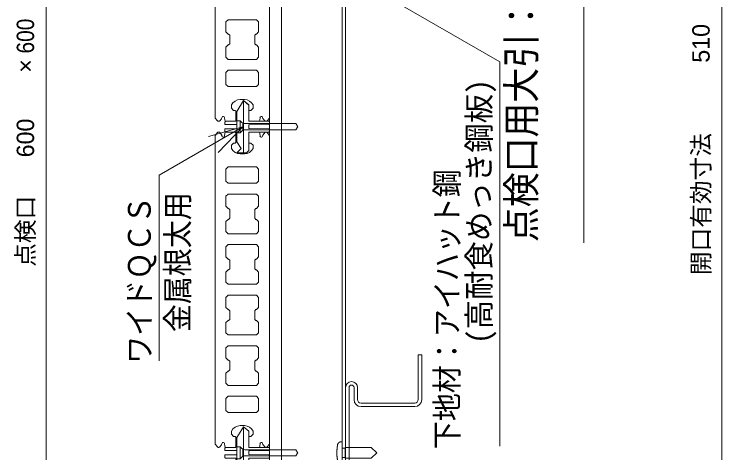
# Model space of a CAD drawing. Units: millimetres, scale not verified. Extents: x -829 to 829, y -160 to 161.
# Drawn here: x -542.4 to -477.3, y -29.3 to 11.1 of the extents above; entities that cross this region are included whole.
import ezdxf
from ezdxf.enums import TextEntityAlignment as Align

# ---------------------------------------------------------------- set-up
doc = ezdxf.new("R2010")
doc.units = ezdxf.units.MM
doc.header["$LTSCALE"] = 2
for name, color, linetype, lineweight in [('0-0_一般', 4, 'Continuous', 9), ('0-1_根太', 4, 'Continuous', 9), ('0-2_デッキ', 4, 'Continuous', 9), ('0-4_寸法', 7, 'Continuous', 9), ('0-7_文字', 4, 'Continuous', 9), ('0-9_大引', 4, 'Continuous', 9)]:
    doc.layers.add(name, color=color, linetype=linetype, lineweight=lineweight)
doc.styles.add('Osaka', font='')
doc.styles.add('ＭＳ ゴシック', font='')
doc.styles.get('Osaka').set_extended_font_data('Osaka')
doc.styles.get('ＭＳ ゴシック').set_extended_font_data('MS Gothic')

# ---------------------------------------------------------------- blocks, each defined once
blk = doc.blocks.new('グループ-192-1')
at = {"layer": '0-0_一般'}
for p, q in [((-3925.98, -93.49), (-3925.98, -141.49)), ((-3920.98, -97.49), (-3925.98, -93.49)), ((-3931.98, -131.49), (-3931.98, -103.49)), ((-3942.98, -113.27), (-3942.98, -115.49)), ((-3942.4, -115.49), (-3942.98, -115.49)), ((-3932.94, -115.49), (-3942.4, -115.49)), ((-3932.93, -112.5), (-3942.39, -112.67)), ((-3902.58, -112.49), (-3920.03, -112.49)), ((-3902.56, -115.5), (-3920.01, -115.8)), ((-3901.98, -115.49), (-3902.56, -115.5)), ((-3901.98, -115.49), (-3901.98, -113.09)), ((-3942.98, -119.49), (-3942.4, -119.49)), ((-3942.98, -119.49), (-3942.98, -121.7)), ((-3942.4, -119.49), (-3932.94, -119.49)), ((-3942.39, -122.3), (-3932.93, -122.47)), ((-3920.03, -122.49), (-3902.58, -122.49)), ((-3920.01, -119.17), (-3902.56, -119.48)), ((-3902.56, -119.48), (-3901.98, -119.49)), ((-3901.98, -121.89), (-3901.98, -119.49))]:
    blk.add_line(p, q, dxfattribs=at)
blk.add_lwpolyline([(-3931.98, -141.49), (-3927.98, -137.49), (-3931.98, -131.49), (-3932.98, -122.47), (-3942.39, -122.3), (-3942.98, -121.7), (-3942.98, -119.49), (-3931.98, -119.49), (-3931.98, -115.49), (-3942.98, -115.49), (-3942.98, -113.27), (-3942.39, -112.67), (-3932.98, -112.5), (-3931.98, -103.49), (-3925.98, -93.49), (-3920.98, -97.6), (-3920.98, -112.49), (-3902.58, -112.49), (-3901.98, -113.09), (-3901.98, -115.49), (-3920.98, -115.82), (-3920.98, -119.15), (-3901.98, -119.49), (-3901.98, -121.89), (-3902.58, -122.49), (-3920.98, -122.49), (-3920.98, -139.49), (-3922.98, -141.49)], close=True, dxfattribs=at)
for centre, start, end in [((-3942.38, -113.27), 91, 180), ((-3902.58, -113.09), 0, 90), ((-3942.38, -121.7), 180, 269), ((-3902.58, -121.89), 270, 0)]:
    blk.add_arc(centre, 0.6, start, end, dxfattribs=at)
blk = doc.blocks.new('グループ-193-1')
at = {"layer": '0-0_一般'}
for p, q in [((-3931.98, -111.99), (-3928.98, -111.99)), ((-3928.98, -111.99), (-3928.98, -122.99)), ((-3928.98, -111.99), (-3927.47, -113.5)), ((-3926.3, -114.67), (-3926.3, -120.31)), ((-3924.64, -114.67), (-3877.78, -114.67)), ((-3928.98, -122.99), (-3927.47, -121.48)), ((-3924.64, -120.31), (-3877.78, -120.31)), ((-3877.78, -120.31), (-3876.06, -117.85)), ((-3876.06, -117.85), (-3875.98, -117.49))]:
    blk.add_line(p, q, dxfattribs=at)
for points in [[(-3931.98, -111.99), (-3931.98, -122.99), (-3928.98, -122.99)], [(-3875.98, -117.49), (-3876.06, -117.13), (-3877.78, -114.67)]]:
    blk.add_lwpolyline(points, dxfattribs=at)
for centre, start, end in [((-3924.64, -110.67), 225, 270), ((-3924.64, -124.31), 90, 135)]:
    blk.add_arc(centre, 4, start, end, dxfattribs=at)
blk = doc.blocks.new('グループ-194-1')
at = {"layer": '0-0_一般'}
for name in ['グループ-192-1', 'グループ-193-1']:
    blk.add_blockref(name, (0, 0), dxfattribs=at)
blk = doc.blocks.new('グループ-246-1')
at = {"layer": '0-0_一般'}
for p, q in [((-3925.98, 206.51), (-3925.98, 158.51)), ((-3920.98, 202.51), (-3925.98, 206.51)), ((-3931.98, 168.51), (-3931.98, 196.51)), ((-3942.98, 186.73), (-3942.98, 184.51)), ((-3942.4, 184.51), (-3942.98, 184.51)), ((-3932.94, 184.51), (-3942.4, 184.51)), ((-3932.93, 187.5), (-3942.39, 187.33)), ((-3902.58, 187.51), (-3920.03, 187.51)), ((-3902.56, 184.5), (-3920.01, 184.2)), ((-3901.98, 184.51), (-3902.56, 184.5)), ((-3901.98, 184.51), (-3901.98, 186.91)), ((-3942.98, 180.51), (-3942.4, 180.51)), ((-3942.98, 180.51), (-3942.98, 178.3)), ((-3942.4, 180.51), (-3932.94, 180.51)), ((-3942.39, 177.7), (-3932.93, 177.53)), ((-3920.03, 177.51), (-3902.58, 177.51)), ((-3920.01, 180.83), (-3902.56, 180.52)), ((-3902.56, 180.52), (-3901.98, 180.51)), ((-3901.98, 178.11), (-3901.98, 180.51))]:
    blk.add_line(p, q, dxfattribs=at)
blk.add_lwpolyline([(-3931.98, 158.51), (-3927.98, 162.51), (-3931.98, 168.51), (-3932.98, 177.53), (-3942.39, 177.7), (-3942.98, 178.3), (-3942.98, 180.51), (-3931.98, 180.51), (-3931.98, 184.51), (-3942.98, 184.51), (-3942.98, 186.73), (-3942.39, 187.33), (-3932.98, 187.5), (-3931.98, 196.51), (-3925.98, 206.51), (-3920.98, 202.4), (-3920.98, 187.51), (-3902.58, 187.51), (-3901.98, 186.91), (-3901.98, 184.51), (-3920.98, 184.18), (-3920.98, 180.85), (-3901.98, 180.51), (-3901.98, 178.11), (-3902.58, 177.51), (-3920.98, 177.51), (-3920.98, 160.51), (-3922.98, 158.51)], close=True, dxfattribs=at)
for centre, start, end in [((-3942.38, 186.73), 91, 180), ((-3902.58, 186.91), 0, 90), ((-3942.38, 178.3), 180, 269), ((-3902.58, 178.11), 270, 0)]:
    blk.add_arc(centre, 0.6, start, end, dxfattribs=at)
blk = doc.blocks.new('グループ-247-1')
at = {"layer": '0-0_一般'}
for p, q in [((-3931.98, 188.01), (-3928.98, 188.01)), ((-3928.98, 188.01), (-3928.98, 177.01)), ((-3928.98, 188.01), (-3927.47, 186.5)), ((-3926.3, 185.33), (-3926.3, 179.69)), ((-3924.64, 185.33), (-3877.78, 185.33)), ((-3876.06, 182.15), (-3875.98, 182.51)), ((-3928.98, 177.01), (-3927.47, 178.52)), ((-3924.64, 179.69), (-3877.78, 179.69)), ((-3877.78, 179.69), (-3876.06, 182.15))]:
    blk.add_line(p, q, dxfattribs=at)
for points in [[(-3931.98, 188.01), (-3931.98, 177.01), (-3928.98, 177.01)], [(-3875.98, 182.51), (-3876.06, 182.87), (-3877.78, 185.33)]]:
    blk.add_lwpolyline(points, dxfattribs=at)
for centre, start, end in [((-3924.64, 189.33), 225, 270), ((-3924.64, 175.69), 90, 135)]:
    blk.add_arc(centre, 4, start, end, dxfattribs=at)
blk = doc.blocks.new('グループ-248-1')
at = {"layer": '0-0_一般'}
for name in ['グループ-246-1', 'グループ-247-1']:
    blk.add_blockref(name, (0, 0), dxfattribs=at)
blk = doc.blocks.new('グループ-252-1')
at = {"layer": '0-1_根太'}
for p, q in [((-3901.98, -412.49), (-3901.98, 777.51)), ((-3890.98, -412.49), (-3890.98, 777.51)), ((-3835.18, 777.51), (-3835.18, -412.49)), ((-3831.98, -412.49), (-3831.98, 777.51))]:
    blk.add_line(p, q, dxfattribs=at)
blk = doc.blocks.new('グループ-352-1')
at = {"layer": '0-0_一般'}
for p, q in [((-3832.38, -113.25), (-3835.18, -113.25)), ((-3835.18, -121.73), (-3832.38, -121.73))]:
    blk.add_line(p, q, dxfattribs=at)
for points in [[(-3839.94, -115.78), (-3839.92, -115.31), (-3839.89, -114.84), (-3839.85, -114.37), (-3839.81, -113.9), (-3839.77, -113.43), (-3839.71, -112.96), (-3839.66, -112.49), (-3839.64, -112.38), (-3839.63, -112.28), (-3839.62, -112.18), (-3839.6, -112.07), (-3839.59, -111.97), (-3839.58, -111.86), (-3839.56, -111.76), (-3839.55, -111.66), (-3839.54, -111.55), (-3839.52, -111.45), (-3839.51, -111.35), (-3839.5, -111.24), (-3839.48, -111.14), (-3839.47, -111.03), (-3839.46, -110.93), (-3839.44, -110.83), (-3839.43, -110.72), (-3839.42, -110.62), (-3839.4, -110.52), (-3839.39, -110.41), (-3839.38, -110.31), (-3839.35, -110.13), (-3839.31, -109.93), (-3839.25, -109.73), (-3839.18, -109.53), (-3839.1, -109.33), (-3839, -109.14), (-3838.89, -108.95), (-3838.76, -108.76), (-3838.61, -108.59), (-3838.46, -108.42), (-3838.29, -108.27)], [(-3838.29, -108.27), (-3838.12, -108.12), (-3837.93, -108), (-3837.74, -107.88), (-3837.54, -107.78), (-3837.33, -107.69), (-3837.13, -107.62), (-3836.92, -107.57), (-3836.71, -107.53), (-3836.5, -107.5), (-3836.3, -107.49), (-3836.18, -107.49), (-3836.13, -107.49), (-3836.08, -107.49), (-3836.03, -107.49), (-3835.98, -107.49), (-3835.94, -107.49), (-3835.89, -107.49), (-3835.84, -107.49), (-3835.79, -107.49), (-3835.74, -107.49), (-3835.69, -107.49), (-3835.65, -107.49), (-3835.6, -107.49), (-3835.55, -107.49), (-3835.5, -107.49), (-3835.45, -107.49), (-3835.41, -107.49), (-3835.36, -107.49), (-3835.31, -107.49), (-3835.26, -107.49), (-3835.21, -107.49), (-3835.18, -107.72), (-3835.18, -108.66), (-3835.18, -109.61), (-3835.18, -110.55), (-3835.18, -111.49), (-3835.18, -112.43), (-3835.18, -113.37), (-3835.18, -114.31)], [(-3839.2, -125.4), (-3839.27, -125.19), (-3839.32, -124.99), (-3839.36, -124.79), (-3839.38, -124.64), (-3839.39, -124.54), (-3839.41, -124.43), (-3839.42, -124.33), (-3839.43, -124.23), (-3839.45, -124.12), (-3839.46, -124.02), (-3839.47, -123.92), (-3839.49, -123.81), (-3839.5, -123.71), (-3839.51, -123.6), (-3839.53, -123.5), (-3839.54, -123.4), (-3839.55, -123.29), (-3839.57, -123.19), (-3839.58, -123.08), (-3839.59, -122.98), (-3839.61, -122.88), (-3839.62, -122.77), (-3839.63, -122.67), (-3839.65, -122.57), (-3839.67, -122.37), (-3839.73, -121.9), (-3839.78, -121.43), (-3839.82, -120.96), (-3839.86, -120.49), (-3839.9, -120.02), (-3839.92, -119.55), (-3839.94, -119.08), (-3839.96, -118.61), (-3839.97, -118.13), (-3839.98, -117.66), (-3839.98, -117.19), (-3839.97, -116.72), (-3839.96, -116.25), (-3839.94, -115.78)], [(-3835.18, -114.31), (-3835.18, -115.25), (-3835.18, -116.19), (-3835.18, -117.13), (-3835.18, -118.08), (-3835.18, -119.02), (-3835.18, -119.96), (-3835.18, -120.9), (-3835.18, -121.84), (-3835.18, -122.78), (-3835.18, -123.72), (-3835.18, -124.66), (-3835.18, -125.61), (-3835.18, -126.55), (-3835.18, -127.49), (-3835.18, -127.49)], [(-3835.18, -127.49), (-3835.23, -127.49), (-3835.27, -127.49), (-3835.32, -127.49), (-3835.37, -127.49), (-3835.42, -127.49), (-3835.47, -127.49), (-3835.51, -127.49), (-3835.56, -127.49), (-3835.61, -127.49), (-3835.66, -127.49), (-3835.71, -127.49), (-3835.76, -127.49), (-3835.8, -127.49), (-3835.85, -127.49), (-3835.9, -127.49), (-3835.95, -127.49), (-3836, -127.49), (-3836.04, -127.49), (-3836.09, -127.49), (-3836.14, -127.49), (-3836.19, -127.49), (-3836.35, -127.48), (-3836.56, -127.47), (-3836.76, -127.44), (-3836.97, -127.39), (-3837.18, -127.34), (-3837.38, -127.26), (-3837.59, -127.17), (-3837.79, -127.07), (-3837.98, -126.95), (-3838.16, -126.82), (-3838.34, -126.67), (-3838.5, -126.51), (-3838.65, -126.35), (-3838.79, -126.17), (-3838.92, -125.98), (-3839.03, -125.79), (-3839.12, -125.59), (-3839.2, -125.4)]]:
    blk.add_lwpolyline(points, dxfattribs=at)
blk.add_lwpolyline([(-3832.38, -122.49), (-3808.44, -122.49), (-3803.18, -117.49), (-3808.44, -112.49), (-3832.38, -112.49)], close=True, dxfattribs=at)

msp = doc.modelspace()

# ---------------------------------------------------------------- linework, layer by layer
at = {"layer": '0-0_一般', "color": 7}
msp.add_line((-529.058, -20.789), (-529.058, -3.694), dxfattribs=at)
at = {"layer": '0-2_デッキ'}
for p, q in [((-521.626, 3.251), (-521.226, 3.251)), ((-523.495, 1.289), (-523.338, 1.486)), ((-523.32, 1.52), (-523.287, 1.629)), ((-523.19, 1.701), (-523.159, 1.701)), ((-523.057, 1.609), (-523.034, 1.344)), ((-519.817, 1.344), (-519.794, 1.609)), ((-519.693, 1.701), (-519.661, 1.701)), ((-519.564, 1.629), (-519.531, 1.52)), ((-519.513, 1.486), (-519.356, 1.289)), ((-523.628, 1.251), (-523.574, 1.251)), ((-519.277, 1.251), (-519.223, 1.251)), ((-523.574, 0.251), (-523.628, 0.251)), ((-523.338, 0.017), (-523.495, 0.213)), ((-523.034, 0.159), (-523.057, -0.106)), ((-519.794, -0.106), (-519.817, 0.159)), ((-519.356, 0.213), (-519.513, 0.017)), ((-519.223, 0.251), (-519.277, 0.251)), ((-523.287, -0.126), (-523.32, -0.018)), ((-523.159, -0.199), (-523.19, -0.199)), ((-519.661, -0.199), (-519.693, -0.199)), ((-519.531, -0.018), (-519.564, -0.126)), ((-521.226, -1.749), (-521.626, -1.749)), ((-521.626, -26.749), (-521.226, -26.749)), ((-523.495, -28.711), (-523.338, -28.514)), ((-523.32, -28.48), (-523.287, -28.371)), ((-523.19, -28.299), (-523.159, -28.299)), ((-523.057, -28.391), (-523.034, -28.656)), ((-519.817, -28.656), (-519.794, -28.391)), ((-519.693, -28.299), (-519.661, -28.299)), ((-519.564, -28.371), (-519.531, -28.48)), ((-519.513, -28.514), (-519.356, -28.711)), ((-523.628, -28.749), (-523.574, -28.749)), ((-519.277, -28.749), (-519.223, -28.749))]:
    msp.add_line(p, q, dxfattribs=at)
for points in [[(-523.706, 30.215), (-523.926, 29.951), (-523.926, 1.551), (-523.706, 1.288)], [(-519.145, 1.288), (-518.926, 1.551), (-518.926, 29.951), (-519.145, 30.215)], [(-522.933, 1.251), (-522.076, 1.251), (-522.026, 1.301), (-522.026, 2.201), (-522.076, 2.251), (-522.226, 2.251), (-522.426, 2.451), (-522.426, 2.751)], [(-520.426, 2.751), (-520.426, 2.451), (-520.626, 2.251), (-520.776, 2.251), (-520.826, 2.201), (-520.826, 1.301), (-520.776, 1.251), (-519.919, 1.251)], [(-523.706, 0.215), (-523.926, -0.049), (-523.926, -28.449), (-523.706, -28.712)], [(-522.426, -1.249), (-522.426, -0.949), (-522.226, -0.749), (-522.076, -0.749), (-522.026, -0.699), (-522.026, 0.201), (-522.076, 0.251), (-522.933, 0.251)], [(-519.919, 0.251), (-520.776, 0.251), (-520.826, 0.201), (-520.826, -0.699), (-520.776, -0.749), (-520.626, -0.749), (-520.426, -0.949), (-520.426, -1.249)], [(-519.145, -28.712), (-518.926, -28.449), (-518.926, -0.049), (-519.145, 0.215)], [(-522.933, -28.749), (-522.076, -28.749), (-522.026, -28.699), (-522.026, -27.799), (-522.076, -27.749), (-522.226, -27.749), (-522.426, -27.549), (-522.426, -27.249)], [(-520.426, -27.249), (-520.426, -27.549), (-520.626, -27.749), (-520.776, -27.749), (-520.826, -27.799), (-520.826, -28.699), (-520.776, -28.749), (-519.919, -28.749)]]:
    msp.add_lwpolyline(points, dxfattribs=at)
for points in [[(-520.126, 8.274), (-519.926, 8.074), (-519.926, 7.149), (-520.126, 6.949), (-522.726, 6.949), (-522.926, 7.149), (-522.926, 8.074), (-522.726, 8.274), (-522.676, 8.274), (-522.576, 8.374), (-522.576, 9.174), (-522.676, 9.274), (-522.726, 9.274), (-522.926, 9.474), (-522.926, 10.399), (-522.726, 10.599), (-520.126, 10.599), (-519.926, 10.399), (-519.926, 9.474), (-520.126, 9.274), (-520.176, 9.274), (-520.276, 9.174), (-520.276, 8.374), (-520.176, 8.274)], [(-522.725, 4.448), (-522.925, 4.648), (-522.926, 5.749), (-522.726, 5.949), (-520.126, 5.949), (-519.926, 5.749), (-519.926, 4.648), (-520.126, 4.448)], [(-520.126, -4.446), (-522.726, -4.446), (-522.926, -4.246), (-522.925, -3.146), (-522.725, -2.946), (-520.126, -2.946), (-519.926, -3.146), (-519.926, -4.246)], [(-522.676, -7.771), (-522.576, -7.671), (-522.576, -6.871), (-522.676, -6.771), (-522.726, -6.771), (-522.926, -6.571), (-522.926, -5.646), (-522.726, -5.446), (-520.126, -5.446), (-519.926, -5.646), (-519.926, -6.571), (-520.126, -6.771), (-520.176, -6.771), (-520.276, -6.871), (-520.276, -7.671), (-520.176, -7.771), (-520.126, -7.771), (-519.926, -7.971), (-519.926, -8.896), (-520.126, -9.096), (-522.726, -9.096), (-522.926, -8.896), (-522.926, -7.971), (-522.726, -7.771)], [(-522.676, -11.421), (-522.726, -11.421), (-522.926, -11.221), (-522.926, -10.296), (-522.726, -10.096), (-520.126, -10.096), (-519.926, -10.296), (-519.926, -11.221), (-520.126, -11.421), (-520.176, -11.421), (-520.276, -11.521), (-520.276, -12.321), (-520.176, -12.421), (-520.126, -12.421), (-519.926, -12.621), (-519.926, -13.546), (-520.126, -13.746), (-522.726, -13.746), (-522.926, -13.546), (-522.926, -12.621), (-522.726, -12.421), (-522.676, -12.421), (-522.576, -12.321), (-522.576, -11.521)], [(-520.126, -16.076), (-520.176, -16.076), (-520.276, -16.176), (-520.276, -16.976), (-520.176, -17.076), (-520.126, -17.076), (-519.926, -17.276), (-519.926, -18.201), (-520.126, -18.401), (-522.726, -18.401), (-522.926, -18.201), (-522.926, -17.276), (-522.726, -17.076), (-522.676, -17.076), (-522.576, -16.976), (-522.576, -16.176), (-522.676, -16.076), (-522.726, -16.076), (-522.926, -15.876), (-522.926, -14.951), (-522.726, -14.751), (-520.126, -14.751), (-519.926, -14.951), (-519.926, -15.876)], [(-520.126, -21.726), (-519.926, -21.926), (-519.926, -22.851), (-520.126, -23.051), (-522.726, -23.051), (-522.926, -22.851), (-522.926, -21.926), (-522.726, -21.726), (-522.676, -21.726), (-522.576, -21.626), (-522.576, -20.826), (-522.676, -20.726), (-522.726, -20.726), (-522.926, -20.526), (-522.926, -19.601), (-522.726, -19.401), (-520.126, -19.401), (-519.926, -19.601), (-519.926, -20.526), (-520.126, -20.726), (-520.176, -20.726), (-520.276, -20.826), (-520.276, -21.626), (-520.176, -21.726)], [(-522.725, -25.552), (-522.925, -25.352), (-522.926, -24.251), (-522.726, -24.051), (-520.126, -24.051), (-519.926, -24.251), (-519.926, -25.352), (-520.126, -25.552)]]:
    msp.add_lwpolyline(points, close=True, dxfattribs=at)
for centre, radius, start, end in [((-521.593, 2.31), 0.942, 91.96794, 152.04932), ((-521.258, 2.31), 0.942, 27.95068, 88.03206), ((-523.417, 1.549), 0.102, 321.34019, 343.30076), ((-523.19, 1.6), 0.102, 90, 163.30076), ((-523.159, 1.6), 0.102, 5.07961, 90), ((-522.933, 1.353), 0.102, 185.07961, 270), ((-519.919, 1.353), 0.102, 270, 354.92039), ((-519.693, 1.6), 0.102, 90, 174.92039), ((-519.661, 1.6), 0.102, 16.69924, 90), ((-519.434, 1.549), 0.102, 196.69924, 218.65981), ((-523.628, 1.353), 0.102, 219.80557, 270), ((-523.574, 1.353), 0.102, 270, 321.34019), ((-519.277, 1.353), 0.102, 218.65981, 270), ((-519.223, 1.353), 0.102, 270, 320.19443), ((-523.628, 0.15), 0.102, 90, 140.19443), ((-523.574, 0.15), 0.102, 38.65981, 90), ((-523.417, -0.047), 0.102, 16.69924, 38.65981), ((-522.933, 0.15), 0.102, 90, 174.92039), ((-519.919, 0.15), 0.102, 5.07961, 90), ((-519.434, -0.047), 0.102, 141.34019, 163.30076), ((-519.277, 0.15), 0.102, 90, 141.34019), ((-519.223, 0.15), 0.102, 39.80557, 90), ((-523.19, -0.097), 0.102, 196.69924, 270), ((-523.159, -0.097), 0.102, 270, 354.92039), ((-519.693, -0.097), 0.102, 185.07961, 270), ((-519.661, -0.097), 0.102, 270, 343.30076), ((-521.593, -0.807), 0.942, 207.95068, 268.03206), ((-521.258, -0.807), 0.942, 271.96794, 332.04932), ((-521.593, -27.69), 0.942, 91.96794, 152.04932), ((-521.258, -27.69), 0.942, 27.95068, 88.03206), ((-523.417, -28.451), 0.102, 321.34019, 343.30076), ((-523.19, -28.4), 0.102, 90, 163.30076), ((-523.159, -28.4), 0.102, 5.07961, 90), ((-519.693, -28.4), 0.102, 90, 174.92039), ((-519.661, -28.4), 0.102, 16.69924, 90), ((-519.434, -28.451), 0.102, 196.69924, 218.65981), ((-523.628, -28.647), 0.102, 219.80557, 270), ((-523.574, -28.647), 0.102, 270, 321.34019), ((-522.933, -28.647), 0.102, 185.07961, 270), ((-519.919, -28.647), 0.102, 270, 354.92039), ((-519.277, -28.647), 0.102, 218.65981, 270), ((-519.223, -28.647), 0.102, 270, 320.19443)]:
    msp.add_arc(centre, radius, start, end, dxfattribs=at)
at = {"layer": '0-4_寸法'}
for p, q in [((-539.449, -58.748), (-539.449, 60.25)), ((-477.325, -49.748), (-477.325, 51.25))]:
    msp.add_line(p, q, dxfattribs=at)
at = {"layer": '0-7_文字', "color": 7}
for p, q in [((-490.008, 45.802), (-490.008, -9.945)), ((-514.598, 16.451), (-497.749, 6.723)), ((-497.749, 6.723), (-497.749, -28.65)), ((-529.058, -3.694), (-521.358, 0.751))]:
    msp.add_line(p, q, dxfattribs=at)
msp.add_lwpolyline([(-524.517, -0.155), (-521.358, 0.751), (-523.641, -1.613)], dxfattribs=at)
at = {"layer": '0-9_大引'}
for p, q in [((-511.146, -24.359), (-511.146, -23.249)), ((-510.826, -23.249), (-510.826, -24.359))]:
    msp.add_line(p, q, dxfattribs=at)
for points in [[(-505.246, -24.359), (-505.246, -20.249), (-504.926, -20.249), (-504.926, -24.359)], [(-511.926, -35.249), (-511.926, -33.399), (-511.926, -25.099), (-511.926, -23.249)], [(-511.606, -23.249), (-511.606, -25.099), (-511.606, -33.399)], [(-510.506, -24.679), (-510.406, -24.679), (-505.566, -24.679)], [(-505.566, -24.999), (-510.406, -24.999), (-510.506, -24.999)]]:
    msp.add_lwpolyline(points, dxfattribs=at)
for centre, radius, start, end in [((-511.376, -23.249), 0.55, 0, 180), ((-511.376, -23.249), 0.23, 0, 180), ((-510.506, -24.359), 0.64, 180, 270), ((-510.506, -24.359), 0.32, 180, 270), ((-505.566, -24.359), 0.32, 270, 0), ((-505.566, -24.359), 0.64, 270, 0)]:
    msp.add_arc(centre, radius, start, end, dxfattribs=at)

# ---------------------------------------------------------------- block references
at = {"layer": '0-0_一般', "xscale": 0.1, "yscale": 0.1}
for name in ['グループ-248-1', 'グループ-194-1', 'グループ-352-1']:
    msp.add_blockref(name, (-128.728, -17.5), dxfattribs=at)
at = {"layer": '0-1_根太', "xscale": 0.1, "yscale": 0.1}
msp.add_blockref('グループ-252-1', (-128.728, -17.5), dxfattribs=at)

# ---------------------------------------------------------------- texts
at = {"layer": '0-4_寸法', "style": 'Osaka', "width": 0.9}
msp.add_text('600', height=1.598, rotation=90, dxfattribs=at).set_placement((-540.091, 7.486), align=Align.BOTTOM_LEFT)
at = {"layer": '0-4_寸法', "style": 'Osaka'}
for s, p in [(' 510', (-477.967, 6.047)), ('×', (-540.091, 5.716)), (' 600', (-540.091, -2.661)), ('開口有効寸法', (-477.967, -12.907)), ('点検口', (-540.091, -12.138))]:
    msp.add_text(s, height=1.598, rotation=90, dxfattribs=at).set_placement(p, align=Align.BOTTOM_LEFT)
at = {"layer": '0-7_文字', "color": 7, "style": 'ＭＳ ゴシック'}
for s, height, width, p in [('点検口用大引：アイハット鋼', 2.612, 0.9, (-493.686, -9.861)), ('       (高耐食めっき鋼板)', 2.09, 0.95, (-497.985, -28.697)), ('下地材：アイハット鋼', 2.097, 0.9, (-500.926, -28.906))]:
    msp.add_text(s, height=height, rotation=90, dxfattribs=dict(at, width=width)).set_placement(p, align=Align.BOTTOM_LEFT)
at = {"layer": '0-7_文字', "style": 'ＭＳ ゴシック', "width": 0.9}
for s, p in [('金属根太用', (-525.699, -18.146)), ('ワイドＱＣＳ', (-529.211, -21.066))]:
    msp.add_text(s, height=2.097, rotation=90, dxfattribs=at).set_placement(p, align=Align.BOTTOM_LEFT)

doc.saveas('drawing.dxf')
